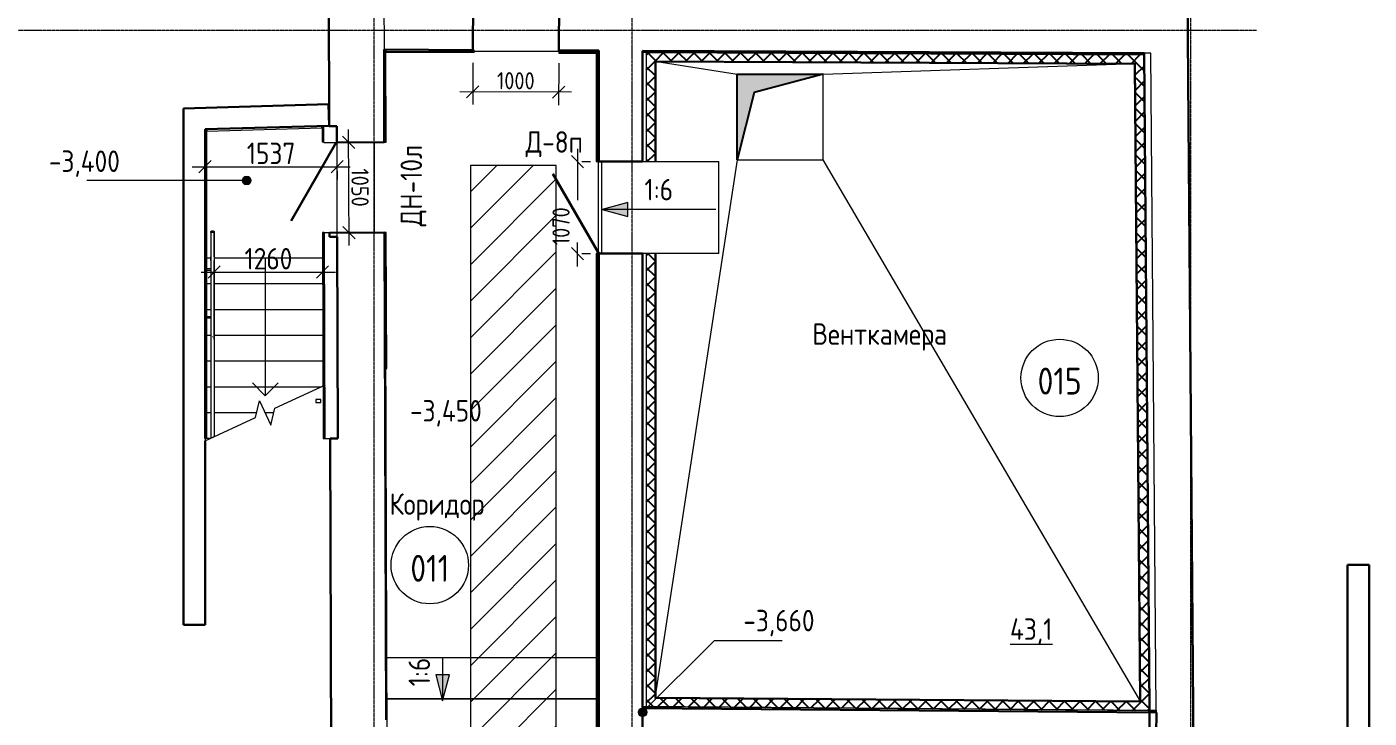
# Model space of a CAD drawing. Header units: millimetres. Extents: x 504091 to 2165846, y 135022 to 442887.
# Drawn here: x 1645630 to 1661247, y 336613 to 344657 of the extents above; entities that cross this region are included whole.
import ezdxf

# ---------------------------------------------------------------- set-up
doc = ezdxf.new("R2010")
doc.units = ezdxf.units.MM
doc.linetypes.add('ADSK_Линия сетки', pattern=[25, 20, -2.5, 0, -2.5])
doc.linetypes.add('осеваяX2', pattern=[4, 2.5, -0.5, 0.5, -0.5])
doc.layers.get('Defpoints').update_dxf_attribs({"color": 255})
for name, color, linetype, lineweight in [('Аннотация', 7, 'Continuous', 9), ('Двери', 7, 'Continuous', 20), ('Лестницы', 7, 'Continuous', 18), ('Марки дверей', 7, 'Continuous', 20), ('Марки помещений', 7, 'Continuous', 20), ('Ограждение', 7, 'Continuous', 18), ('Оси', 165, 'осеваяX2', 13), ('отметки', 7, 'Continuous', 20), ('Пандусы', 7, 'Continuous', 18), ('Перекрытие', 7, 'Continuous', 18), ('размеры', 7, 'Continuous', 9), ('Стены наружные', 7, 'Continuous', 18), ('Стены несущие', 7, 'Continuous', 30), ('Стены отделка', 7, 'Continuous', 30), ('Стены штриховка', 7, 'Continuous', 18), ('Стрелки вверх', 7, 'Continuous', 18), ('Узлы', 7, 'Continuous', 18)]:
    doc.layers.add(name, color=color, linetype=linetype, lineweight=lineweight)
doc.layers.add('Линии', color=7, linetype='Continuous', lineweight=9, true_color=0x00a600)
doc.layers.add('Штриховка', color=252, linetype='Continuous')
doc.styles.add('GOST Common', font='GOST_Common.ttf', dxfattribs={"width": 0.9, "height": 350})
doc.styles.add('GOST Common_1', font='GOST_Common.ttf', dxfattribs={"width": 0.9, "height": 250})
doc.styles.add('GOST Common_2', font='GOST_Common.ttf', dxfattribs={"width": 0.9, "height": 200})
doc.styles.add('GOST Common_4', font='GOST_Common.ttf', dxfattribs={"width": 0.9, "height": 200})
doc.dimstyles.new('ADSK_Основной_2_5_мм_Округление_до_1_мм', dxfattribs={"dimscale": 304.8, "dimtxt": 251.428749, "dimasz": 0.463911, "dimexe": 0.492126, "dimexo": 0.492126, "dimgap": 0.098425, "dimtad": 1, "dimdec": 0, "dimdsep": 46, "dimtxsty": 'GOST Common_1', "dimblk1": 'OBLIQUE', "dimblk2": 'OBLIQUE', "dimsah": 1, "dimcen": 0.09, "dimdle": 0.492126, "dimazin": 2, "dimtfac": 1, "dimtdec": 4, "dimtix": 1, "dimtmove": 0, "dimatfit": 3, "dimfxl": 0, "dimtvp": 1, "dimtolj": 1, "dimtzin": 0, "dimlwd": 20, "dimlwe": 20, "dimarcsym": 0})
doc.dimstyles.new('ADSK_Основной_2_мм', dxfattribs={"dimscale": 304.8, "dimtxt": 201.142999, "dimasz": 0.463911, "dimexe": 0.492126, "dimexo": 0.492126, "dimgap": 0.098425, "dimtad": 1, "dimrnd": 0.01, "dimdsep": 46, "dimtxsty": 'GOST Common_4', "dimblk1": 'OBLIQUE', "dimblk2": 'OBLIQUE', "dimsah": 1, "dimcen": 0.09, "dimdle": 0.492126, "dimazin": 2, "dimtfac": 1, "dimtdec": 4, "dimtix": 1, "dimtmove": 0, "dimatfit": 3, "dimfxl": 0, "dimtvp": 1, "dimtolj": 1, "dimtzin": 0, "dimlwd": 20, "dimlwe": 20, "dimarcsym": 0})
doc.dimstyles.new('ADSK_Основной_2_мм_1', dxfattribs={"dimscale": 304.8, "dimtxt": 201.142999, "dimasz": 0.463911, "dimexe": 0.492126, "dimexo": 0.492126, "dimgap": 0.098425, "dimtad": 1, "dimrnd": 0.01, "dimdsep": 46, "dimtxsty": 'GOST Common_4', "dimblk1": 'OBLIQUE', "dimblk2": 'OBLIQUE', "dimsah": 1, "dimcen": 0.09, "dimdle": 0.492126, "dimazin": 2, "dimtfac": 1, "dimtdec": 4, "dimtix": 1, "dimtmove": 1, "dimatfit": 3, "dimfxl": 0, "dimtvp": 1, "dimtolj": 1, "dimtzin": 0, "dimlwd": 20, "dimlwe": 20, "dimarcsym": 0})

# ---------------------------------------------------------------- blocks, each defined once
blk = doc.blocks.new('Ограждение 6 - Ограждение 1-1952564-План подвала')
at = {"layer": 'Ограждение'}
h = blk.add_hatch(dxfattribs=at)
h.set_pattern_fill('FP_1', color=256, style=0, pattern_type=2)
h.set_pattern_definition([(45, (0, 0), (-106.066, 106.066), [])])
h.paths.add_polyline_path([(45225, 32214), (45230, 32214), (45230, 32248), (45170, 32248), (45170, 32214)])
at = {"layer": 'Ограждение', "lineweight": 18}
for p, q in [((45170, 32248), (45170, 32214)), ((45230, 32248), (45170, 32248)), ((45170, 32214), (45230, 32214)), ((45230, 32214), (45230, 32248))]:
    blk.add_line(p, q, dxfattribs=at)
blk = doc.blocks.new('AC_Дверь_Однопольная_Стальная - 1050х2100h ДН-10л-6934079-План подвала')
at = {"layer": 'Двери', "lineweight": 30}
blk.add_line((525, 240), (-384, 765), dxfattribs=at)
blk = doc.blocks.new('AC_Дверь_Однопольная_Стальная - 1000х2100Н Д8п противопож EI30-6422777-План подвала')
at = {"layer": 'Двери', "lineweight": 30}
blk.add_line((-535, 255), (392, 790), dxfattribs=at)
blk = doc.blocks.new('Тип перил - Перила_Внутренний_-6957739-План подвала')
at = {"layer": 'Ограждение'}
for p, q in [((43948, 34193), (43948, 33909)), ((43970, 34193), (43965, 34193)), ((43988, 33909), (43988, 34193)), ((43948, 33867), (43948, 32946)), ((43988, 32946), (43988, 33867)), ((43970, 32979), (43966, 32979))]:
    blk.add_line(p, q, dxfattribs=at)
at = {"layer": 'Ограждение', "flags": 128}
for points in [[(43948, 33867), (43948, 33869), (43948, 33871), (43948, 33874), (43948, 33876), (43948, 33879), (43948, 33881), (43948, 33884), (43948, 33887), (43948, 33889), (43948, 33892), (43948, 33895), (43948, 33897), (43948, 33900), (43948, 33903), (43948, 33906), (43948, 33908), (43948, 33909)], [(43988, 33909), (43988, 33907), (43988, 33904), (43988, 33901), (43988, 33898), (43988, 33896), (43988, 33893), (43988, 33890), (43988, 33887), (43988, 33885), (43988, 33882), (43988, 33880), (43988, 33877), (43988, 33875), (43988, 33872), (43988, 33870), (43988, 33868), (43988, 33867)]]:
    blk.add_lwpolyline(points, dxfattribs=at)
blk = doc.blocks.new('Тип перил - D40-V18-План подвала')
at = {"layer": 'Ограждение', "flags": 128}
for points in [[(0, 20), (1, 20), (2, 20), (2, 20), (3, 20), (4, 20), (5, 19), (6, 19), (6, 19), (7, 19), (8, 18), (9, 18), (9, 18), (10, 17), (11, 17), (11, 17), (12, 16), (13, 16), (13, 15), (14, 14), (14, 14), (15, 13), (15, 13), (16, 12), (16, 11), (17, 11), (17, 10), (18, 9), (18, 9), (18, 8), (19, 7), (19, 6), (19, 6), (19, 5), (20, 4), (20, 3), (20, 3), (20, 2), (20, 1), (20, 0), (20, 0)], [(20, 0), (20, -1), (20, -2), (20, -2), (20, -3), (20, -4), (19, -5), (19, -6), (19, -6), (19, -7), (18, -8), (18, -9), (18, -9), (17, -10), (17, -11), (17, -11), (16, -12), (16, -13), (15, -13), (14, -14), (14, -14), (13, -15), (13, -15), (12, -16), (11, -16), (11, -17), (10, -17), (9, -18), (9, -18), (8, -18), (7, -19), (6, -19), (6, -19), (5, -19), (4, -20), (3, -20), (3, -20), (2, -20), (1, -20), (0, -20), (0, -20)]]:
    blk.add_lwpolyline(points, dxfattribs=at)
blk = doc.blocks.new('Тип перил - Перила_Внутренний_-V19-План подвала')
at = {"layer": 'Ограждение'}
for p, q in [((43988, 34193), (43948, 34193)), ((43948, 34193), (43948, 33909)), ((43988, 34193), (43988, 33909)), ((43948, 33909), (43948, 33879)), ((43988, 33909), (43988, 33879)), ((43948, 33879), (43948, 31797)), ((43988, 33879), (43988, 31816)), ((43948, 31797), (43988, 31816))]:
    blk.add_line(p, q, dxfattribs=at)
blk = doc.blocks.new('ADSK_Ограждение_Опоры_Г_образная - D15 высота60 консоль80-V20-План подвала')
at = {"layer": 'Ограждение'}
for p, q in [((-7, 67), (-7, 20)), ((8, 20), (8, 67))]:
    blk.add_line(p, q, dxfattribs=at)
blk = doc.blocks.new('_Oblique')
at = {"color": 0, "linetype": 'ByBlock', "lineweight": -2}
blk.add_line((-0.5, -0.5), (0.5, 0.5), dxfattribs=at)
blk = doc.blocks.new('*D4355')
at = {"layer": 'Defpoints', "color": 0, "lineweight": 20, "transparency": 16777216}
for p in [(1649274, 343313), (1649374, 343313), (1649277, 342263)]:
    blk.add_point(p, dxfattribs=at)
at = {"layer": 'размеры', "color": 0, "lineweight": 20, "transparency": 16777216}
for p, q in [((1649378, 342113), (1649373, 343463)), ((1649424, 343313), (1649524, 343313)), ((1649427, 342263), (1649527, 342263))]:
    blk.add_line(p, q, dxfattribs=at)
at = {"layer": 'размеры', "color": 0, "lineweight": 20, "transparency": 16777216, "xscale": 141.4, "yscale": 141.4, "zscale": 141.4}
for p, rotation in [((1649374, 343313), 90.1774383262955), ((1649377, 342263), 270.1774383262955)]:
    blk.add_blockref('_Oblique', p, dxfattribs=dict(at, rotation=rotation))
at = {"layer": 'размеры', "color": 0, "lineweight": 20, "transparency": 16777216, "insert": (1649506, 342788), "char_height": 200, "width": 560.47, "attachment_point": 5, "rotation": 270.1774, "style": 'GOST Common_4'}
blk.add_mtext('\\A1;1050', dxfattribs=at)
blk = doc.blocks.new('*D4356')
at = {"layer": 'Defpoints', "color": 0, "lineweight": 20, "transparency": 16777216}
for p in [(1651936, 343089), (1652036, 343089), (1651936, 342019)]:
    blk.add_point(p, dxfattribs=at)
at = {"layer": 'размеры', "color": 0, "lineweight": 20, "transparency": 16777216}
for p, q in [((1652036, 343239), (1652036, 342642)), ((1652086, 343089), (1652186, 343089)), ((1652036, 341869), (1652036, 342150)), ((1652086, 342019), (1652186, 342019))]:
    blk.add_line(p, q, dxfattribs=at)
at = {"layer": 'размеры', "color": 0, "lineweight": 20, "transparency": 16777216, "xscale": 141.4, "yscale": 141.4, "zscale": 141.4}
for p, rotation in [((1652036, 343089), 90), ((1652036, 342019), 270)]:
    blk.add_blockref('_Oblique', p, dxfattribs=dict(at, rotation=rotation))
at = {"layer": 'размеры', "color": 0, "lineweight": 20, "transparency": 16777216, "insert": (1651745, 342116), "char_height": 200, "width": 560.47, "attachment_point": 1, "rotation": 90, "line_spacing_factor": 1.022761, "style": 'GOST Common_4'}
blk.add_mtext('\\A1;1070', dxfattribs=at)
blk = doc.blocks.new('*D4358')
at = {"layer": 'Defpoints', "color": 0, "lineweight": 20, "transparency": 16777216}
for p in [(1650819, 344387), (1651819, 344383), (1650817, 343902)]:
    blk.add_point(p, dxfattribs=at)
at = {"layer": 'размеры', "color": 0, "lineweight": 20, "transparency": 16777216}
for p, q in [((1650819, 344237), (1650817, 343752)), ((1651819, 344233), (1651817, 343747)), ((1651967, 343897), (1650667, 343903))]:
    blk.add_line(p, q, dxfattribs=at)
at = {"layer": 'размеры', "color": 0, "lineweight": 20, "transparency": 16777216, "xscale": 141.4, "yscale": 141.4, "zscale": 141.4}
for p, rotation in [((1650817, 343902), 179.7385023716221), ((1651817, 343897), 359.7385023716221)]:
    blk.add_blockref('_Oblique', p, dxfattribs=dict(at, rotation=rotation))
at = {"layer": 'размеры', "color": 0, "lineweight": 20, "transparency": 16777216, "insert": (1651318, 344030), "char_height": 200, "width": 560.47, "attachment_point": 5, "rotation": 359.7385, "style": 'GOST Common_4'}
blk.add_mtext('\\A1;1000', dxfattribs=at)
blk = doc.blocks.new('*D4376')
at = {"layer": 'Defpoints', "color": 0, "lineweight": 20, "transparency": 16777216}
for p in [(1649070, 342264), (1647809, 341904), (1649070, 341804)]:
    blk.add_point(p, dxfattribs=at)
at = {"layer": 'размеры', "color": 0, "lineweight": 20, "transparency": 16777216}
for p, q in [((1649070, 342114), (1649070, 341654)), ((1647659, 341804), (1649220, 341804)), ((1647809, 341754), (1647809, 341654))]:
    blk.add_line(p, q, dxfattribs=at)
at = {"layer": 'размеры', "color": 0, "lineweight": 20, "transparency": 16777216, "xscale": 141.4, "yscale": 141.4, "zscale": 141.4, "rotation": 180}
blk.add_blockref('_Oblique', (1647809, 341804), dxfattribs=at)
at = {"layer": 'размеры', "color": 0, "lineweight": 20, "transparency": 16777216, "xscale": 141.4, "yscale": 141.4, "zscale": 141.4}
blk.add_blockref('_Oblique', (1649070, 341804), dxfattribs=at)
at = {"layer": 'размеры', "color": 0, "lineweight": 20, "transparency": 16777216, "insert": (1648440, 341959), "char_height": 250, "width": 700.59, "attachment_point": 5, "style": 'GOST Common_1'}
blk.add_mtext('\\A1;1260', dxfattribs=at)
blk = doc.blocks.new('*D4377')
at = {"layer": 'Defpoints', "color": 0, "lineweight": 20, "transparency": 16777216}
for p in [(1647703, 343130), (1649240, 343130), (1649240, 343030)]:
    blk.add_point(p, dxfattribs=at)
at = {"layer": 'размеры', "color": 0, "lineweight": 20, "transparency": 16777216}
for p, q in [((1647553, 343030), (1649390, 343030)), ((1647703, 342980), (1647703, 342880)), ((1649240, 342980), (1649240, 342880))]:
    blk.add_line(p, q, dxfattribs=at)
at = {"layer": 'размеры', "color": 0, "lineweight": 20, "transparency": 16777216, "xscale": 141.4, "yscale": 141.4, "zscale": 141.4, "rotation": 180}
blk.add_blockref('_Oblique', (1647703, 343030), dxfattribs=at)
at = {"layer": 'размеры', "color": 0, "lineweight": 20, "transparency": 16777216, "xscale": 141.4, "yscale": 141.4, "zscale": 141.4}
blk.add_blockref('_Oblique', (1649240, 343030), dxfattribs=at)
at = {"layer": 'размеры', "color": 0, "lineweight": 20, "transparency": 16777216, "insert": (1648471, 343185), "char_height": 250, "width": 700.59, "attachment_point": 5, "style": 'GOST Common_1'}
blk.add_mtext('\\A1;1537', dxfattribs=at)
blk = doc.blocks.new('оси')
at = {"layer": 'Оси', "linetype": 'ADSK_Линия сетки'}
for p, q in [((52350, -2196.5), (52350, 46378)), ((55350, -2196.5), (55350, 46378)), ((61850, -2196.5), (61850, 46378)), ((-3614.3, 38700), (62615.4, 38700))]:
    blk.add_line(p, q, dxfattribs=at)

msp = doc.modelspace()

# ---------------------------------------------------------------- hatches: boundary and pattern name
at = {"layer": 'отметки'}
h = msp.add_hatch(color=256, dxfattribs=at)
edge = h.paths.add_edge_path()
edge.add_arc((1648187.0408, 342868.852), 50, 0, 360)
h = msp.add_hatch(color=256, dxfattribs=at)
edge = h.paths.add_edge_path()
edge.add_arc((1652794.0265, 336681.6521), 50, 0, 360)
at = {"layer": 'размеры'}
for points in [[(1652322.7883, 342531.5019), (1652622.7883, 342451.1171), (1652622.7883, 342611.8866)], [(1650467.1818, 336816.1558), (1650547.5666, 337116.1558), (1650386.7971, 337116.1558)]]:
    msp.add_hatch(color=256, dxfattribs=at).paths.add_polyline_path(points)
at = {"layer": 'Стены наружные', "true_color": 0x6b6b6b}
h = msp.add_hatch(color=251, dxfattribs=at)
h.paths.add_polyline_path([(1649077.2374, 339868.399), (1649097.2373, 339868.4609), (1649089.8185, 342264.0063), (1649069.8186, 342263.9444), (1649076.1529, 340218.5893)])
h.paths.add_polyline_path([(1649066.5514, 343318.9393), (1649086.5513, 343319.0013), (1649085.991, 343499.9224), (1649065.9911, 343499.8604), (1649066.5512, 343319.0013)])
at = {"layer": 'Узлы', "lineweight": 9}
h = msp.add_hatch(dxfattribs=at)
h.set_pattern_fill('FP_8', color=252, style=0, pattern_type=2)
h.set_pattern_definition([(45, (1603821.75, 308073.24), (-212.132, 212.132), [])])
h.paths.add_polyline_path([(1641088.0626, 322405.7537), (1651789.5906, 322405.7537), (1651789.5906, 343045.1877), (1650789.5906, 343045.1877), (1650789.5906, 323405.7537), (1641544.5966, 323405.7537), (1641544.5966, 328205.7537), (1640544.5966, 328205.7537), (1640544.5966, 322405.7537), (1640578.3503, 322405.7537)])
at = {"layer": 'Штриховка'}
h = msp.add_hatch(dxfattribs=at)
h.set_pattern_fill('ANSI37', color=256, scale=40)
h.set_pattern_definition([(45, (1603821.75, 308073.24), (-89.80256, 89.80256), []), (135, (1603821.75, 308073.24), (-89.80256, -89.80256), [])])
h.paths.add_polyline_path([(1652934.0265, 342019.1877), (1652834.0265, 342019.1877), (1652834.0265, 336748.3069), (1658690.1546, 336701.7955), (1658628.1307, 344331.1522), (1652834.0265, 344358.4255), (1652834.0265, 343089.1877), (1652934.0265, 343089.1877), (1652934.0265, 344257.9542), (1658528.9382, 344231.6186), (1658589.3334, 336802.5978), (1652934.0265, 336847.5143)])
h = msp.add_hatch(color=256, dxfattribs=at)
h.dxf.hatch_style = 1
h.paths.add_polyline_path([(1653894.0313, 343108.6141), (1653894.0313, 344108.6141), (1654894.0313, 344108.6141), (1654091.5258, 343893.5834)])

# ---------------------------------------------------------------- linework, layer by layer
at = {"layer": 'Лестницы'}
for p, q in [((1647769.4619, 341965.762), (1647722.5315, 341965.762)), ((1647769.4619, 341965.762), (1647722.5315, 341965.762)), ((1649070.7421, 341965.762), (1647809.4619, 341965.762)), ((1649070.7421, 341965.762), (1647809.4619, 341965.762)), ((1647769.4619, 341665.762), (1647722.5315, 341665.762)), ((1647769.4619, 341665.762), (1647722.5315, 341665.762)), ((1649071.6711, 341665.762), (1647809.4619, 341665.762)), ((1649071.6711, 341665.762), (1647809.4619, 341665.762)), ((1647769.4619, 341365.762), (1647722.5315, 341365.762)), ((1647769.4619, 341365.762), (1647722.5315, 341365.762)), ((1649072.6002, 341365.762), (1647809.4619, 341365.762)), ((1649072.6002, 341365.762), (1647809.4619, 341365.762)), ((1647769.4619, 341065.762), (1647722.5315, 341065.762)), ((1647769.4619, 341065.762), (1647722.5315, 341065.762)), ((1649073.5293, 341065.762), (1647809.4619, 341065.762)), ((1649073.5293, 341065.762), (1647809.4619, 341065.762)), ((1647769.4619, 340765.762), (1647722.5315, 340765.762)), ((1647769.4619, 340765.762), (1647722.5315, 340765.762)), ((1649074.4583, 340765.762), (1647809.4619, 340765.762)), ((1649074.4583, 340765.762), (1647809.4619, 340765.762)), ((1647769.4619, 340465.762), (1647722.5315, 340465.762)), ((1647769.4619, 340465.762), (1647722.5315, 340465.762)), ((1649046.422, 340465.762), (1647809.4619, 340465.762)), ((1649046.422, 340465.762), (1647809.4619, 340465.762)), ((1648516.3584, 340218.5893), (1649103.6084, 340492.4284)), ((1648289.7815, 340112.9347), (1648337.0358, 340307.3726)), ((1648337.0358, 340307.3726), (1648469.104, 340024.1514)), ((1647769.4619, 340165.762), (1647722.5315, 340165.762)), ((1647769.4619, 340165.762), (1647722.5315, 340165.762)), ((1648302.6201, 340165.762), (1647809.4619, 340165.762)), ((1648302.6201, 340165.762), (1647809.4619, 340165.762)), ((1648503.5198, 340165.762), (1648403.0699, 340165.762)), ((1648503.5198, 340165.762), (1648403.0699, 340165.762)), ((1648469.104, 340024.1514), (1648516.3584, 340218.5893)), ((1647702.5315, 339839.0956), (1648289.7815, 340112.9347)), ((1647702.5315, 339865.762), (1647702.5315, 339839.0956)), ((1647759.7179, 339865.762), (1647702.5315, 339865.762)), ((1647759.7179, 339865.762), (1647702.5315, 339865.762))]:
    msp.add_line(p, q, dxfattribs=at)
at = {"layer": 'Линии', "color": 7, "lineweight": 18}
msp.add_line((1649239.9789, 342212.442), (1649239.9789, 343212.442), dxfattribs=at)
at = {"layer": 'Линии', "color": 7}
for p, q in [((1651789.5906, 343045.1877), (1650789.5906, 343045.1877)), ((1650789.5906, 343045.1877), (1650789.5906, 323405.7537)), ((1651789.5906, 322405.7537), (1651789.5906, 343045.1877))]:
    msp.add_line(p, q, dxfattribs=at)
for centre in [(1657645.7256, 340572.2725), (1650317.5093, 338393.9542)]:
    msp.add_circle(centre, 450, dxfattribs=at)
at = {"layer": 'отметки', "lineweight": 20}
for p, q in [((1648187.0408, 342868.852), (1646327.9462, 342868.852)), ((1652794.0265, 336681.6521), (1653629.597, 337517.2226)), ((1653629.597, 337517.2226), (1654417.2471, 337517.2226))]:
    msp.add_line(p, q, dxfattribs=at)
at = {"layer": 'отметки'}
for centre in [(1648187.0408, 342868.852), (1652794.0265, 336681.6521)]:
    msp.add_circle(centre, 50, dxfattribs=at)
at = {"layer": 'Пандусы'}
for p, q in [((1649817.1763, 337319.8656), (1652254.0265, 337319.8656)), ((1649818.6628, 336839.8656), (1652254.0265, 336839.8656))]:
    msp.add_line(p, q, dxfattribs=at)
at = {"layer": 'Перекрытие'}
for p, q in [((1650827.4103, 344387.2572), (1650827.4103, 344957.2631)), ((1651818.1337, 344370.877), (1650835.2434, 344370.877)), ((1657043.0034, 344358.6138), (1657103.3213, 344358.6138)), ((1652934.0265, 344257.9542), (1653894.0313, 344108.6141)), ((1654894.0313, 344108.6141), (1658528.9382, 344231.6186)), ((1658596.5699, 344351.301), (1658603.6661, 344351.7662)), ((1654894.0313, 344108.6141), (1653894.0313, 344108.6141)), ((1653894.0313, 344108.6141), (1653894.0313, 343108.6141)), ((1654894.0313, 343108.6141), (1654894.0313, 344108.6141)), ((1649239.9789, 342262.4423), (1649239.9789, 343312.4473)), ((1649671.3197, 343313.7831), (1649671.3197, 342263.7781)), ((1653894.0313, 343108.6141), (1652934.0265, 336847.5143)), ((1653894.0313, 343108.6141), (1654894.0313, 343108.6141)), ((1658589.3334, 336802.5978), (1654894.0313, 343108.6141)), ((1652281.8951, 342019.1877), (1652281.8951, 343089.1877)), ((1652319.3547, 342019.1877), (1652319.3547, 343089.1877)), ((1652896.0265, 343089.1877), (1653680.3313, 343089.1877)), ((1653680.3313, 342019.1877), (1653680.3313, 343089.1877)), ((1653680.3313, 342019.1877), (1652896.0265, 342019.1877)), ((1652254.0265, 336839.8656), (1649818.6628, 336839.8656))]:
    msp.add_line(p, q, dxfattribs=at)
at = {"layer": 'размеры'}
for p, q in [((1652622.7883, 342611.8866), (1652322.7883, 342531.5019)), ((1652322.7883, 342531.5019), (1652622.7883, 342451.1171)), ((1652622.7883, 342451.1171), (1652622.7883, 342611.8866)), ((1650547.5666, 337116.1558), (1650386.7971, 337116.1558)), ((1650386.7971, 337116.1558), (1650467.1818, 336816.1558)), ((1650467.1818, 336816.1558), (1650547.5666, 337116.1558))]:
    msp.add_line(p, q, dxfattribs=at)
at = {"layer": 'размеры', "lineweight": 20}
for p, q in [((1653645.1735, 342531.5019), (1652322.7883, 342531.5019)), ((1650467.1818, 337312.8035), (1650467.1818, 336816.1558))]:
    msp.add_line(p, q, dxfattribs=at)
at = {"layer": 'Стены несущие'}
for p, q in [((1649122.9428, 351602.0423), (1649148.0336, 343500.1145)), ((1659260.1609, 329371.4002), (1659103.8122, 348603.3443)), ((1650819.4275, 344387.2936), (1650822.029, 344957.2877)), ((1651822.0185, 344952.7237), (1651819.4171, 344382.7296)), ((1650819.4275, 344387.2936), (1649785.2745, 344392.0135)), ((1649785.2745, 344392.0135), (1649788.6126, 343314.1464)), ((1649785.2745, 344392.0135), (1649788.6126, 343314.1464)), ((1652284.0265, 344380.6092), (1651819.4171, 344382.7296)), ((1652284.0265, 344380.6092), (1652284.0265, 343089.1877)), ((1652794.0265, 344378.3831), (1652794.0265, 343089.1877)), ((1652794.0265, 344378.2815), (1658628.36, 344351.6534)), ((1652794.0265, 343089.1877), (1652794.0265, 344378.2815)), ((1658628.36, 344351.6534), (1658755.579, 328702.8634)), ((1649140.8241, 343756.3871), (1647452.5315, 343707.8138)), ((1649148.0138, 343506.4905), (1649140.8241, 343756.3871)), ((1647452.5315, 343707.8138), (1647452.5315, 337697.5302)), ((1647702.5315, 343464.903), (1649148.0138, 343506.4905)), ((1647702.5315, 339865.762), (1647702.5315, 343464.903)), ((1649148.0336, 343500.1145), (1649235.9903, 343500.3869)), ((1649236.5724, 343312.4368), (1649235.9903, 343500.3869)), ((1649236.5724, 343312.4368), (1649788.6126, 343314.1464)), ((1649236.5724, 343312.4368), (1649236.5724, 343312.4368)), ((1652284.0265, 343089.1877), (1652794.0265, 343089.1877)), ((1649791.8643, 342264.1514), (1649151.8674, 342262.1694)), ((1649151.8674, 342262.1694), (1649152.0191, 342213.1696)), ((1649152.0191, 342213.1696), (1649151.8674, 342262.1694)), ((1649152.0191, 342213.1696), (1649239.9759, 342213.442)), ((1649239.9759, 342213.442), (1649239.9759, 342213.442)), ((1649247.245, 339866.2068), (1649239.9759, 342213.442)), ((1649791.8643, 342264.1514), (1649809.42, 336595.3289)), ((1649792.016, 342215.1516), (1649796.7587, 340683.7217)), ((1652794.0265, 342019.1877), (1652284.0265, 342019.1877)), ((1652284.0265, 334575.1877), (1652284.0265, 342019.1877)), ((1652794.0265, 334575.1877), (1652794.0265, 342019.1877)), ((1652794.0265, 342019.1877), (1652794.0265, 336748.6797)), ((1647702.5315, 337697.5302), (1647702.5315, 339839.0956)), ((1649247.245, 339866.2068), (1649159.2882, 339865.9344)), ((1649159.2882, 339865.9344), (1649173.4353, 335297.7884)), ((1661246.5944, 338398.2371), (1660996.5944, 338398.2371)), ((1660996.5944, 338398.2371), (1660996.5944, 335413.9361)), ((1661246.5944, 333928.2371), (1661246.5944, 338398.2371)), ((1647452.5315, 337697.5302), (1647702.5315, 337697.5302)), ((1652794.0265, 336728.624), (1652792.0409, 336478.6319)), ((1658770.7313, 336681.1549), (1652794.0265, 336728.624)), ((1658768.7458, 336431.1628), (1658770.7313, 336681.1549))]:
    msp.add_line(p, q, dxfattribs=at)
at = {"layer": 'Стены отделка', "lineweight": 9}
for p, q in [((1649805.2744, 344392.0755), (1649785.2745, 344392.0135)), ((1650835.2267, 344367.2213), (1649785.3365, 344372.013)), ((1649798.6125, 343314.1773), (1649795.3676, 344361.9671)), ((1649795.3676, 344361.9671), (1650835.1811, 344357.2214)), ((1649805.29, 344391.9222), (1649805.1987, 344371.9224)), ((1649808.6125, 343314.2083), (1649805.2744, 344392.0755)), ((1650835.318, 344387.2211), (1650819.4275, 344387.2936)), ((1650835.1811, 344357.2214), (1650835.2267, 344367.2213)), ((1650835.2267, 344367.2213), (1650835.318, 344387.2211)), ((1651818.0965, 344362.7355), (1651818.0509, 344352.7356)), ((1651818.1878, 344382.7353), (1651818.0965, 344362.7355)), ((1652264.0265, 344360.7002), (1651818.0965, 344362.7355)), ((1651819.4171, 344382.7296), (1651818.1878, 344382.7353)), ((1652263.9356, 344360.7006), (1652264.0269, 344380.7004)), ((1652284.0265, 344380.6092), (1652264.0265, 344380.6092)), ((1652264.0265, 344350.7001), (1652264.0265, 344380.6092)), ((1652834.0265, 344378.3831), (1652794.0265, 344378.3831)), ((1658628.1323, 344331.1528), (1652794.0265, 344358.6143)), ((1658667.9709, 344350.9649), (1652818.1405, 344378.5005)), ((1652834.0265, 344358.4255), (1658628.5267, 344331.1504)), ((1652834.0265, 344358.4255), (1652834.0265, 343089.1877)), ((1651818.0509, 344352.7356), (1652254.0265, 344350.7458)), ((1652254.0265, 344350.7458), (1652254.0265, 343089.1877)), ((1658707.9696, 344351.2901), (1658627.9722, 344350.6398)), ((1658627.9722, 344350.6398), (1658690.1498, 336702.3769)), ((1658690.1562, 336701.7939), (1658628.1323, 344331.1528)), ((1658770.1472, 336703.0273), (1658707.9696, 344351.2901)), ((1647722.5315, 343464.903), (1647702.5315, 343464.903)), ((1649061.9773, 343503.4397), (1647722.5315, 343464.903)), ((1647722.5315, 339865.762), (1647722.5315, 343464.903)), ((1647722.5315, 343464.903), (1647723.1067, 343444.9113)), ((1647723.1067, 343444.9113), (1649062.5524, 343483.448)), ((1649062.5524, 343483.448), (1649061.9773, 343503.4397)), ((1649148.0336, 343500.1145), (1649065.9911, 343499.8604)), ((1649065.9911, 343499.8604), (1649066.5514, 343318.9393)), ((1649086.5731, 343311.9722), (1649085.991, 343499.9224)), ((1649066.5514, 343318.9393), (1649086.5513, 343319.0013)), ((1649086.5731, 343311.9722), (1649236.5724, 343312.4368)), ((1649788.6126, 343314.1464), (1649808.6125, 343314.2083)), ((1652254.0265, 343089.1877), (1652284.0265, 343089.1877)), ((1652794.0265, 343089.1877), (1652896.0265, 343089.1877)), ((1649089.8185, 342264.0063), (1649069.8186, 342263.9444)), ((1649069.8186, 342263.9444), (1649077.2374, 339868.399)), ((1649097.2373, 339868.4609), (1649089.8185, 342264.0063)), ((1649151.8674, 342262.1694), (1649089.8248, 342261.9773)), ((1649089.8248, 342261.9773), (1649097.2457, 339865.7423)), ((1649152.0191, 342213.1696), (1649152.0191, 342213.1696)), ((1649811.8642, 342264.2133), (1649791.8643, 342264.1514)), ((1649791.8643, 342264.1514), (1649792.016, 342215.1516)), ((1649820.2872, 336315.3442), (1649801.8642, 342264.1824)), ((1649816.7586, 340683.7837), (1649811.8642, 342264.2133)), ((1652284.0265, 342019.1877), (1652254.0265, 342019.1877)), ((1652254.0265, 342019.1877), (1652254.0265, 334555.1877)), ((1652896.0265, 342019.1877), (1652794.0265, 342019.1877)), ((1652834.0265, 342019.1877), (1652834.0265, 336748.6797)), ((1649796.7587, 340683.7217), (1649816.7586, 340683.7837)), ((1652284.0265, 340150.8874), (1652264.0265, 340150.8874)), ((1652264.0265, 340150.8874), (1652264.0265, 334565.1877)), ((1649077.2374, 339868.399), (1649097.2373, 339868.4609)), ((1649097.2457, 339865.7423), (1649159.2882, 339865.9344)), ((1652794.0265, 336748.6797), (1652834.0265, 336748.6797)), ((1652794.1853, 336748.6234), (1652794.0265, 336728.624)), ((1658770.8901, 336701.1543), (1652794.1853, 336748.6234)), ((1652834.0265, 336748.3054), (1658690.1562, 336701.7939)), ((1658690.1498, 336702.3769), (1658770.1472, 336703.0273)), ((1658770.7313, 336681.1549), (1658770.8901, 336701.1543)), ((1658770.7313, 336681.1549), (1658770.7313, 336681.1549))]:
    msp.add_line(p, q, dxfattribs=at)
for points in [[(1652934.0265, 342019.1877), (1652934.0265, 336847.5143), (1658589.3334, 336802.5978), (1658528.9382, 344231.6186), (1652934.0265, 344257.9542), (1652934.0265, 343089.1877)], [(1652944.0265, 342019.1877), (1652944.0265, 336857.4352), (1658579.2511, 336812.6782), (1658519.0188, 344221.6652), (1652944.0265, 344247.907), (1652944.0265, 343089.1877)], [(1652946.0265, 342019.1877), (1652946.0265, 336859.4194), (1658577.2347, 336814.6943), (1658517.0349, 344219.6745), (1652946.0265, 344245.8976), (1652946.0265, 343089.1877)]]:
    msp.add_lwpolyline(points, dxfattribs=at)
at = {"layer": 'Стены штриховка'}
for p, q in [((1649783.5093, 344962.0275), (1649785.2745, 344392.0135)), ((1652264.0265, 344350.7001), (1652264.0265, 343089.1877)), ((1652264.0265, 342019.1877), (1652264.0265, 340150.8874))]:
    msp.add_line(p, q, dxfattribs=at)
at = {"layer": 'Стрелки вверх'}
for p, q in [((1648403.0699, 341965.762), (1648403.0699, 341665.762)), ((1648403.0699, 341665.762), (1648403.0699, 341365.762)), ((1648403.0699, 341365.762), (1648403.0699, 341065.762)), ((1648403.0699, 341065.762), (1648403.0699, 340765.762)), ((1648403.0699, 340765.762), (1648403.0699, 340465.762)), ((1648403.0699, 340365.762), (1648253.0699, 340515.762)), ((1648403.0699, 340365.762), (1648553.0699, 340515.762)), ((1648403.0699, 340465.762), (1648403.0699, 340365.762))]:
    msp.add_line(p, q, dxfattribs=at)
at = {"layer": 'Штриховка'}
msp.add_lwpolyline([(1653894.0313, 343108.6141), (1653894.0313, 344108.6141), (1654894.0313, 344108.6141), (1654091.5258, 343893.5834)], close=True, dxfattribs=at)

# ---------------------------------------------------------------- block references
at = {"layer": 'Двери', "color": 8, "true_color": 0x7f7f7f}
for name, p, rotation in [('AC_Дверь_Однопольная_Стальная - 1050х2100h ДН-10л-6934079-План подвала', (1649470.24, 342788.1579), 90.17743832783478), ('AC_Дверь_Однопольная_Стальная - 1000х2100Н Д8п противопож EI30-6422777-План подвала', (1652539.0265, 342554.1877), 90)]:
    msp.add_blockref(name, p, dxfattribs=dict(at, rotation=rotation))
at = {"layer": 'Ограждение', "rotation": 90}
for name, p in [('Тип перил - D40-V18-План подвала', (1647789.4619, 342265.762)), ('ADSK_Ограждение_Опоры_Г_образная - D15 высота60 консоль80-V20-План подвала', (1647789.4619, 341832.1931)), ('ADSK_Ограждение_Опоры_Г_образная - D15 высота60 консоль80-V20-План подвала', (1647789.4619, 341276.7161))]:
    msp.add_blockref(name, p, dxfattribs=at)
at = {"layer": 'Ограждение'}
for name in ['Тип перил - Перила_Внутренний_-6957739-План подвала', 'Тип перил - Перила_Внутренний_-V19-План подвала', 'Ограждение 6 - Ограждение 1-1952564-План подвала']:
    msp.add_blockref(name, (1603821.7544, 308073.2371), dxfattribs=at)
at = {"layer": 'Штриховка'}
msp.add_blockref('оси', (1597321.3197, 305918.2371), dxfattribs=at)

# ---------------------------------------------------------------- texts
at = {"layer": 'Аннотация', "lineweight": 9, "char_height": 312.5, "width": 520.211119, "attachment_point": 5, "line_spacing_factor": 1.022766, "style": 'GOST Common'}
for s, insert in [('015', (1657645.7256, 340535.3244)), ('011', (1650317.5093, 338357.0061))]:
    msp.add_mtext(s, dxfattribs=dict(at, insert=insert))
at = {"layer": 'Марки дверей', "lineweight": 9, "insert": (1651765.4125, 343291.7107), "char_height": 250, "width": 690.3, "attachment_point": 5, "line_spacing_factor": 1.022766, "style": 'GOST Common_2'}
msp.add_mtext('\\pt450,900,1350,1800,2250,2700,3150,3600,4050,4500,4950,5400,5850,6300,6750,7200,7650,8100,8550,9000,9450,9900,10350,10800,11250,11700,12150,12600,13050,13500,13950,14400;Д-8п', dxfattribs=at)
at = {"layer": 'Марки дверей', "lineweight": 9, "insert": (1650128.0894, 342810.1375), "char_height": 250, "width": 982.8, "attachment_point": 5, "rotation": 90, "line_spacing_factor": 1.022766, "style": 'GOST Common_2'}
msp.add_mtext('\\pt450,900,1350,1800,2250,2700,3150,3600,4050,4500,4950,5400,5850,6300,6750,7200,7650,8100,8550,9000,9450,9900,10350,10800,11250,11700,12150,12600,13050,13500,13950,14400;ДН-10л', dxfattribs=at)
at = {"layer": 'Марки помещений', "lineweight": 9, "char_height": 250, "attachment_point": 5, "line_spacing_factor": 1.022766, "style": 'GOST Common_2'}
for s, insert, width in [('\\pt450,900,1350,1800,2250,2700,3150,3600,4050,4500,4950,5400,5850,6300,6750,7200,7650,8100,8550,9000,9450,9900,10350,10800,11250,11700,12150,12600,13050,13500,13950,14400;Венткамера', (1655552.1176, 341048.7327), 1732.5), ('\\pt450,900,1350,1800,2250,2700,3150,3600,4050,4500,4950,5400,5850,6300,6750,7200,7650,8100,8550,9000,9450,9900,10350,10800,11250,11700,12150,12600,13050,13500,13950,14400;Коридор', (1650400.4704, 339070.5735), 1149.3), ('\\pt450,900,1350,1800,2250,2700,3150,3600,4050,4500,4950,5400,5850,6300,6750,7200,7650,8100,8550,9000,9450,9900,10350,10800,11250,11700,12150,12600,13050,13500,13950,14400;{\\L43,1}', (1657314.782, 337620.4235), 535.5)]:
    msp.add_mtext(s, dxfattribs=dict(at, insert=insert, width=width))
at = {"layer": 'отметки', "lineweight": 20, "char_height": 250, "attachment_point": 1, "line_spacing_factor": 1.022761, "style": 'GOST Common_1'}
for s, insert, width in [('-3,400', (1645886.0975, 343218.8795), 1055.976244), ('-3,450', (1650087.9119, 340315.0393), 1055.976244), ('-3,660', (1653965.5425, 337873.6663), 1028.822569)]:
    msp.add_mtext(s, dxfattribs=dict(at, insert=insert, width=width))
at = {"layer": 'размеры', "lineweight": 20, "insert": (1652815.5275, 342888.2089), "char_height": 250, "width": 404.288048, "attachment_point": 1, "line_spacing_factor": 1.022761, "style": 'GOST Common_1'}
msp.add_mtext('1:6', dxfattribs=at)
at = {"layer": 'размеры', "lineweight": 20, "insert": (1650070.5301, 336983.3881), "char_height": 250, "width": 404.288048, "attachment_point": 1, "rotation": 90, "line_spacing_factor": 1.022761, "style": 'GOST Common_1'}
msp.add_mtext('1:6', dxfattribs=at)

# ---------------------------------------------------------------- dimensions: what is measured, and where the dimension line sits
at = {"layer": 'размеры', "lineweight": 20}
for base, p1, p2, angle, override, picture, middle in [((1650817.2121, 343901.8865), (1651819.4171, 344382.7296), (1650819.4275, 344387.2936), 359.73850237, {"dimpost": '<>', "dimfxl": 1000}, '*D4358', (1651317.8002, 344029.6031)), ((1649373.8774, 343312.862), (1649277.1447, 342262.5574), (1649273.893, 343312.5523), 270.17743833, {"dimpost": '<>', "dimfxl": 1050}, '*D4355', (1649505.5027, 342788.2671))]:
    dim = msp.add_linear_dim(base=base, p1=p1, p2=p2, angle=angle, dimstyle='ADSK_Основной_2_мм', override=override, dxfattribs=at)
    dim.commit()
    dim.dimension.update_dxf_attribs({"geometry": picture, "text_midpoint": middle})
for base, p1, p2, override, picture, middle in [((1649239.9789, 343030.1448), (1647702.5315, 343130.1297), (1649239.9789, 343130.1297), {"dimpost": '<>', "dimfxl": 1537.447443}, '*D4377', (1648471.2552, 343185.1448)), ((1649069.8186, 341803.9955), (1647809.4619, 341903.9804), (1649069.8186, 342263.9444), {"dimpost": '<>', "dimfxl": 1310.752935}, '*D4376', (1648439.6403, 341958.9955))]:
    dim = msp.add_linear_dim(base=base, p1=p1, p2=p2, dimstyle='ADSK_Основной_2_5_мм_Округление_до_1_мм', override=override, dxfattribs=at)
    dim.commit()
    dim.dimension.update_dxf_attribs({"geometry": picture, "text_midpoint": middle})
dim = msp.add_linear_dim(base=(1652036.4793, 343089.1877), p1=(1651936.4944, 342019.1877), p2=(1651936.4944, 343089.1877), angle=90, dimstyle='ADSK_Основной_2_мм_1', override={"dimpost": '<>', "dimfxl": 1070}, dxfattribs=at)
dim.commit()
dim.dimension.update_dxf_attribs({"geometry": '*D4356', "text_midpoint": (1651878.447, 342396.1514), "dimtype": 160, "text_rotation": 90})

doc.saveas('drawing.dxf')
